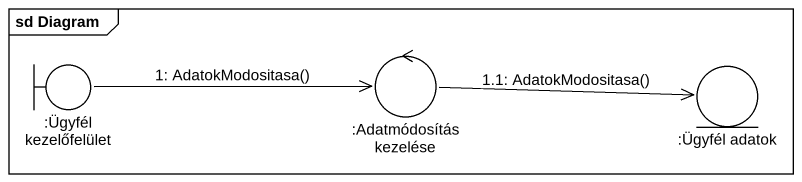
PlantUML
@startuml
mainframe sd Diagram
boundary ":Ügyfél kezelőfelület" as Ügyfél_kezelőfelület
control ":Adatmódosítás kezelése" as Adatmódosítás_kezelése
entity ":Ügyfél adatok" as Ügyfél_adatok
Ügyfél_kezelőfelület -right-> Adatmódosítás_kezelése : 1: AdatokModositasa()
Adatmódosítás_kezelése -right-> Ügyfél_adatok : 1.1: AdatokModositasa()
@enduml
